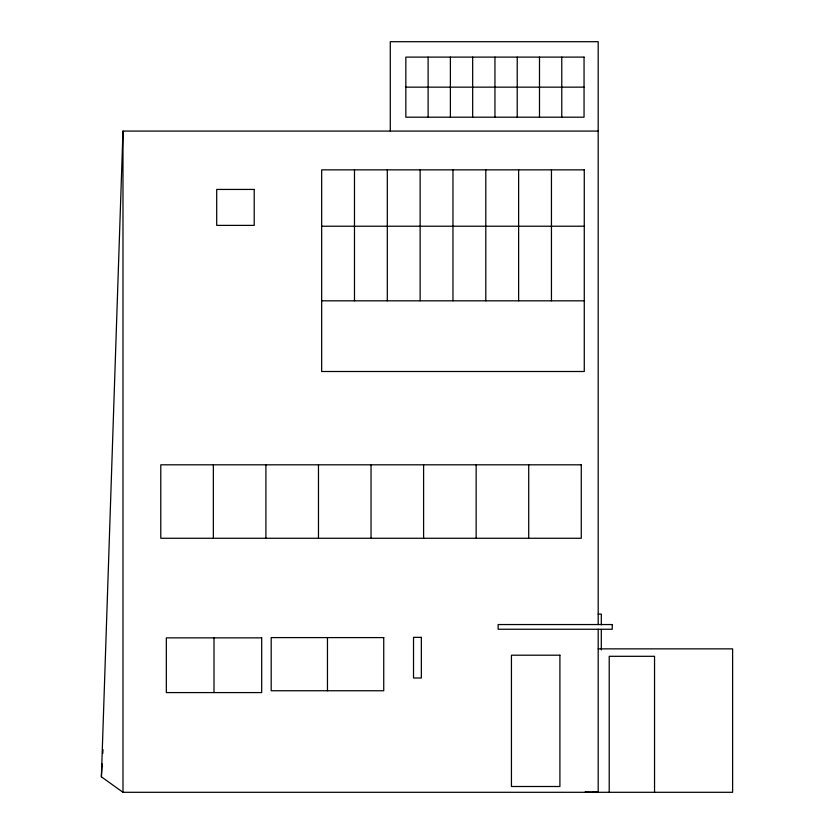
<?xml version="1.0" encoding="UTF-8"?>
<svg xmlns="http://www.w3.org/2000/svg" width="834" height="834" viewBox="0 0 834 834"><rect width="100%" height="100%" fill="white"/><g stroke="black" fill="none" stroke-linecap="round" stroke-linejoin="round"><path stroke-width="1.25" d="M598.186 648.862L732.617 648.862L732.617 792.3L122.984 792.3L101.383 776.829L122.984 131.074L598.186 131.074M101.383 776.829L102.155 763.861M102.77 753.477L102.999 749.589M405.845 87.153L584.05 87.153M321.663 226.222L584.269 226.222M321.663 300.824L584.269 300.824M598.186 614.095L601.314 614.095L601.314 624.885M585.176 791.893L598.186 792.3L598.186 629.263M593.005 791.904L598.186 792.3M654.544 792.3L654.544 656.306L609.216 656.306L609.216 792.3M601.314 629.691L601.314 649.863M598.186 624.551L598.186 41.7L390.281 41.7L390.281 131.074M561.772 57.108L561.772 117.198M551.451 169.855L551.451 300.824M539.494 57.108L539.494 117.198M528.714 464.809L528.714 538.274M518.623 169.855L518.623 300.824M517.226 57.108L517.226 117.198M494.948 57.108L494.948 117.198M485.795 169.855L485.795 300.824M476.151 464.809L476.151 538.274M472.669 57.108L472.669 117.198M452.966 169.855L452.966 300.824M450.391 57.108L450.391 117.198M428.123 57.108L428.123 117.198M423.599 464.809L423.599 538.274M420.138 169.855L420.138 300.824M387.31 169.855L387.31 300.824M371.036 464.809L371.036 538.274M354.481 169.855L354.481 300.824M327.46 637.603L327.46 690.75M318.473 464.809L318.473 538.274M265.91 464.809L265.91 538.274M214.004 637.874L214.004 692.585M213.348 464.809L213.348 538.274M122.984 131.074L122.984 792.3M584.05 57.108L405.845 57.108L405.845 117.198L584.05 117.198L584.05 57.108M584.269 169.855L321.663 169.855L321.663 371.505L584.269 371.505L584.269 169.855M254.214 189.433L216.704 189.433L216.704 225.388L254.214 225.388L254.214 189.433M581.277 464.809L160.785 464.809L160.785 538.274L581.277 538.274L581.277 464.809M612.25 624.551L498.138 624.551L498.138 629.243L612.25 629.263L612.25 624.551M421.347 637.353L413.528 637.353L413.528 678L421.347 678L421.347 637.353M383.734 637.603L271.186 637.603L271.186 690.75L383.734 690.75L383.734 637.603M261.688 637.874L166.331 637.874L166.331 692.585L261.688 692.585L261.688 637.874M559.906 655.201L511.44 655.201L511.44 786.504L559.906 786.504L559.906 655.201"/></g></svg>
